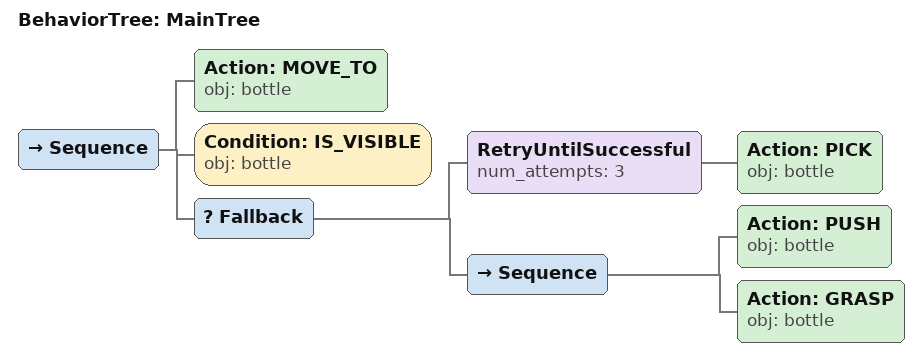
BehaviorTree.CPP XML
<root main_tree_to_execute="MainTree">
  <BehaviorTree ID="MainTree">
    <Sequence>
      <!-- Move to bottle -->
      <Action ID="MOVE_TO" obj="bottle" />
      <!-- Check bottle is visible before GRASP -->
      <Condition ID="IS_VISIBLE" obj="bottle" />
      <!-- Fallback: if GRASP bottle fails, try alternative to reposition -->
      <Fallback>
        <!-- Retry GRASP bottle up to 3 attempts -->
        <RetryUntilSuccessful num_attempts="3">
          <!-- Grasp bottle -->
          <Action ID="PICK" obj="bottle" />
        </RetryUntilSuccessful>
        <Sequence>
          <!-- Push bottle forward toward front edge of table -->
          <Action ID="PUSH" obj="bottle" />
          <!-- Grasp bottle -->
          <Action ID="GRASP" obj="bottle" />
        </Sequence>
      </Fallback>
    </Sequence>
  </BehaviorTree>
</root>
